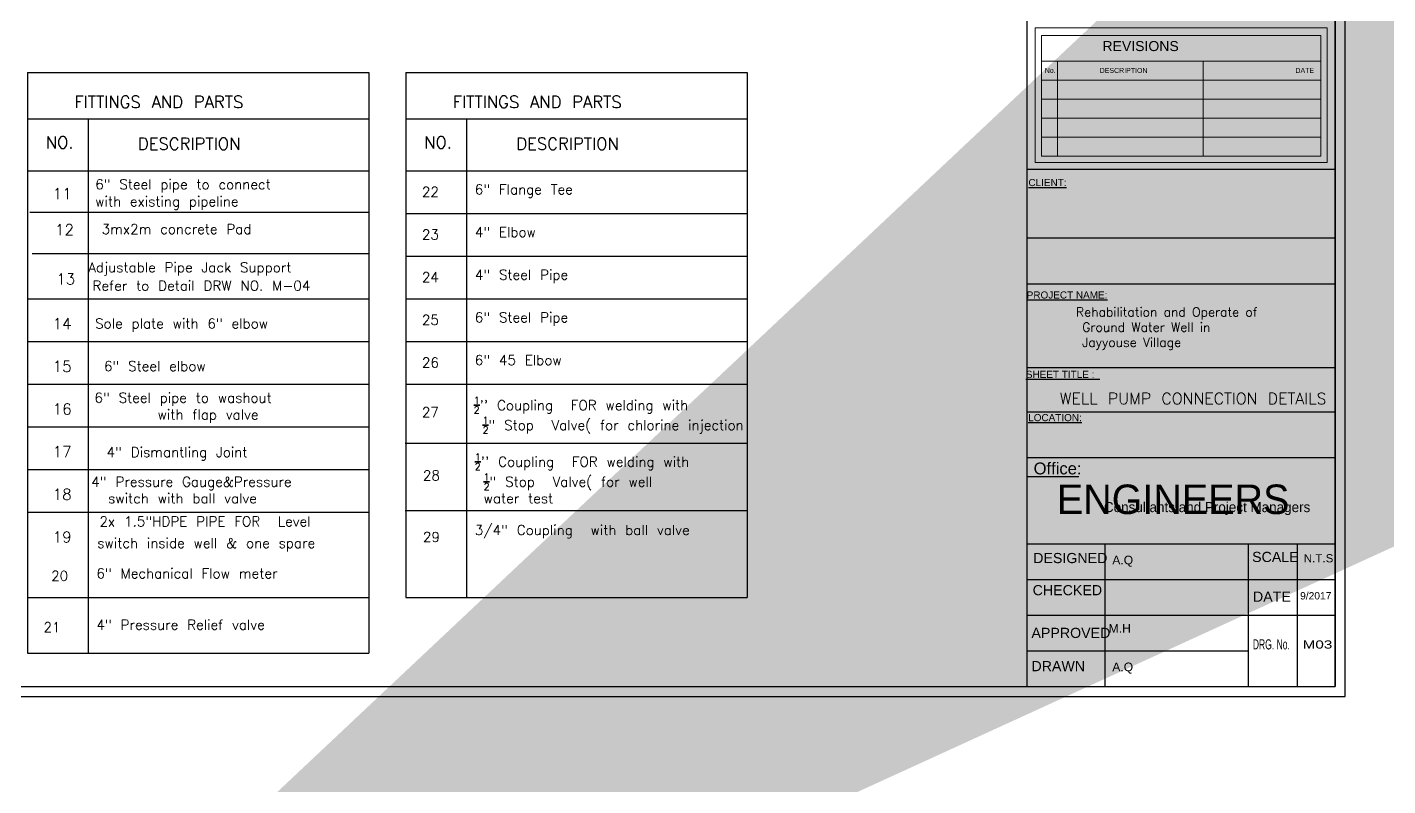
# Model space of a CAD drawing. Header units: inches. Extents: x 191440 to 383551, y 141400 to 284946.
# Drawn here: x 191688.48 to 191728.96, y 141525.45 to 141548.02 of the extents above; entities that cross this region are included whole.
import ezdxf
from ezdxf.enums import TextEntityAlignment as Align

# ---------------------------------------------------------------- set-up
doc = ezdxf.new("R2010")
doc.units = ezdxf.units.IN
doc.header["$MEASUREMENT"] = 0
for name, color, linetype in [('dim-f', 8, 'Continuous'), ('I - Outline', 60, 'Continuous'), ('Sanitary', 6, 'Continuous'), ('VP', 7, 'Continuous')]:
    doc.layers.add(name, color=color, linetype=linetype)
doc.layers.add('WB-SJ3-M-SECTA - P-TW', color=7, linetype='Continuous', lineweight=35)
doc.styles.add('5MM', font='simplex.shx', dxfattribs={"height": 1.25})
doc.styles.add('ROMAND10', font='ROMAND.shx', dxfattribs={"height": 0.2})
doc.styles.add('ROMANS', font='romans', dxfattribs={"height": 1})
doc.styles.get("Standard").update_dxf_attribs({"font": 'txt.shx', "height": 0.2})
doc.styles.add('STYLE7', font='swissi.ttf')
doc.dimstyles.new('osama', dxfattribs={"dimtxt": 50, "dimasz": 45, "dimexe": 0.18, "dimexo": 0.0625, "dimgap": 0.2, "dimtad": 0, "dimdec": 0, "dimzin": 0, "dimdsep": 46, "dimtxsty": 'ROMANS', "dimcen": 0, "dimse1": 1, "dimse2": 1, "dimclrd": 3, "dimclre": 3, "dimclrt": 5, "dimadec": 0, "dimazin": 0, "dimtfac": 0.6, "dimtdec": 0, "dimtmove": 2, "dimatfit": 3, "dimfxl": 1, "dimtolj": 1, "dimtzin": 0, "dimarcsym": 0})

# ---------------------------------------------------------------- blocks, each defined once
blk = doc.blocks.new('engineers')
at = {"layer": 'dim-f', "char_height": 1.25, "attachment_point": 1, "style": '5MM'}
for s, width, insert in [('\\pt0.5;{\\fGill Sans MT|b0|i0|c0|p34;\\H1.08x;\\C30;\\c2254834;ENGINEERS\\P\\ptz;   \\P\\H0.92593x;  }', 116.5, (16.033, 18.44)), ('{\\fGill Sans MT|b0|i0|c0|p34;\\H1.08x;\\C152;\\c12285479; \\H0.34074x;Consultants and Project Managers}', 11.50217, (17.683, 17.64))]:
    blk.add_mtext_dynamic_manual_height_columns(s, width=width, gutter_width=6.25, heights=[0], dxfattribs=dict(at, insert=insert))

msp = doc.modelspace()

# ---------------------------------------------------------------- linework, layer by layer
for p, q in [((191688.48219, 141546.66686), (191698.63886, 141546.66773)), ((191688.48219, 141546.66686), (191688.48219, 141529.4002)), ((191698.63886, 141546.66773), (191698.63886, 141529.4002)), ((191699.74163, 141546.66686), (191709.8983, 141546.66773)), ((191699.74163, 141546.66686), (191699.74163, 141531.0514)), ((191709.8983, 141546.66773), (191709.8983, 141531.05227)), ((191688.48219, 141545.29371), (191698.63886, 141545.29371)), ((191690.28724, 141545.29371), (191690.28724, 141529.4002)), ((191699.74163, 141545.29371), (191709.8983, 141545.29371)), ((191701.54668, 141545.29371), (191701.54668, 141531.0514)), ((191688.48219, 141543.73987), (191698.63886, 141543.73987)), ((191688.55136, 141543.73987), (191698.63886, 141543.73987)), ((191699.74163, 141543.73987), (191709.8983, 141543.73987)), ((191699.74163, 141543.73987), (191709.8983, 141543.73987)), ((191688.55136, 141542.51299), (191698.63886, 141542.51299)), ((191690.28724, 141542.51299), (191690.28724, 141529.4002)), ((191698.63886, 141542.51299), (191698.63886, 141529.4002)), ((191699.74163, 141542.47102), (191709.8983, 141542.47102)), ((191701.54668, 141542.47102), (191701.54668, 141531.0514)), ((191688.62052, 141541.28612), (191698.63886, 141541.28612)), ((191699.74163, 141541.20218), (191709.8983, 141541.20218)), ((191688.48219, 141539.93333), (191698.63886, 141539.93333)), ((191699.74163, 141539.93333), (191709.8983, 141539.93333)), ((191688.48219, 141538.66448), (191698.63886, 141538.66448)), ((191699.74163, 141538.66448), (191709.8983, 141538.66448)), ((191688.48219, 141537.39563), (191698.63886, 141537.39563)), ((191699.74163, 141537.39563), (191709.8983, 141537.39563)), ((191688.48219, 141536.12679), (191698.63886, 141536.12679)), ((191699.7185, 141535.64364), (191709.87517, 141535.64364)), ((191688.48219, 141534.85794), (191698.63886, 141534.85794)), ((191699.72588, 141533.64422), (191709.88255, 141533.64422)), ((191688.48219, 141533.58909), (191698.63886, 141533.58909)), ((191688.48219, 141531.0514), (191698.63886, 141531.0514)), ((191699.74163, 141531.0514), (191709.8983, 141531.0514))]:
    msp.add_line(p, q)
msp.add_lwpolyline([(191727.69337, 141567.60726), (191670.19337, 141567.60726), (191670.19337, 141528.10726), (191727.69337, 141528.10726), (191727.69337, 141567.60726)])
msp.add_lwpolyline([(191727.39337, 141567.30726), (191670.49337, 141567.30726), (191670.49337, 141528.40726), (191727.39337, 141528.40726)], close=True)
at = {"layer": 'I - Outline', "color": 7}
for p, q in [((191718.22978, 141528.40726), (191718.23038, 141567.30713)), ((191727.39337, 141567.30726), (191727.39337, 141528.40726)), ((191727.40016, 141543.77894), (191718.22931, 141543.77881)), ((191727.38366, 141541.74588), (191718.23069, 141541.74575)), ((191718.23008, 141540.38263), (191727.40105, 141540.38275)), ((191718.23008, 141540.38263), (191727.40105, 141540.38275)), ((191727.39336, 141537.8863), (191718.22991, 141537.8864)), ((191718.22965, 141536.57944), (191727.40035, 141536.57957)), ((191727.40053, 141535.20913), (191718.22968, 141535.209)), ((191718.22979, 141532.64535), (191727.40049, 141532.64548)), ((191720.54528, 141532.64539), (191720.54536, 141528.40726)), ((191724.8065, 141532.64542), (191724.80658, 141528.40726)), ((191726.26379, 141532.64546), (191726.26387, 141528.40726)), ((191718.2298, 141531.58637), (191727.4005, 141531.5865)), ((191718.22982, 141530.52739), (191727.40052, 141530.52751)), ((191718.22983, 141529.4684), (191724.80656, 141529.46853))]:
    msp.add_line(p, q, dxfattribs=at)
at = {"layer": 'I - Outline', "color": 8, "lineweight": 0}
for p, q in [((191718.46869, 141547.99695), (191727.16061, 141547.99707)), ((191718.46877, 141543.99253), (191718.46869, 141547.99695)), ((191727.16061, 141547.99707), (191727.16069, 141543.99264)), ((191718.65832, 141547.77294), (191726.97099, 141547.77305)), ((191718.65839, 141544.17657), (191718.65832, 141547.77294)), ((191726.97099, 141547.77305), (191726.97106, 141544.17668)), ((191718.65834, 141547.00204), (191726.97101, 141547.00215)), ((191719.13449, 141547.00205), (191719.13454, 141544.17658)), ((191723.46326, 141547.00213), (191723.46332, 141544.17666)), ((191718.65835, 141546.43694), (191726.97102, 141546.43705)), ((191718.65836, 141545.87185), (191726.97103, 141545.87196)), ((191718.65837, 141545.30676), (191726.97104, 141545.30687)), ((191718.65838, 141544.74166), (191726.97105, 141544.74177)), ((191726.97106, 141544.17668), (191718.65839, 141544.17657)), ((191727.16069, 141543.99264), (191718.46877, 141543.99253))]:
    msp.add_line(p, q, dxfattribs=at)
at = {"layer": 'I - Outline', "color": 4}
msp.add_line((191718.22988, 141534.65035), (191719.76867, 141534.65523), dxfattribs=at)
at = {"layer": 'VP'}
msp.add_line((191688.48219, 141529.4002), (191698.63886, 141529.4002), dxfattribs=at)

# ---------------------------------------------------------------- block references
at = {"layer": 'I - Outline', "xscale": 0.6506395646974747, "yscale": 0.6506395646974747, "zscale": 0.6506395646974747, "rotation": 0.0010941101885149}
msp.add_blockref('engineers', (191708.68204, 141522.41464), dxfattribs=at)

# ---------------------------------------------------------------- texts
at = {"layer": 'I - Outline', "color": 4, "style": 'STYLE7'}
for s, height, p in [('REVISIONS', 0.298334, (191720.47038, 141547.30533)), ('No.', 0.149167, (191718.75256, 141546.65659)), ('DESCRIPTION', 0.149167, (191720.38722, 141546.65471)), ('DATE', 0.149167, (191726.21213, 141546.65491)), ('Office:', 0.352995, (191718.42218, 141534.71534)), ('SCALE', 0.302446, (191724.92241, 141532.1088)), ('DESIGNED', 0.302446, (191718.40932, 141532.07575)), ('CHECKED', 0.302446, (191718.39358, 141531.12042)), ('DATE', 0.302446, (191724.94802, 141530.92727)), ('9/2017', 0.217759, (191726.35088, 141530.99501)), ('APPROVED', 0.302446, (191718.35671, 141529.84963)), ('DRAWN', 0.302446, (191718.35671, 141528.86125))]:
    msp.add_text(s, height=height, rotation=0.001094, dxfattribs=at).set_placement(p)
for s, height, p in [('%%UCLIENT:', 0.211797, (191718.83481, 141543.28928)), ('%%UPROJECT NAME:', 0.2117967, (191719.41677, 141539.9453)), ('%%USHEET TITLE :  ', 0.2117967, (191719.2922, 141537.5847)), ('%%ULOCATION:', 0.2117967, (191719.05721, 141536.29764))]:
    msp.add_text(s, height=height, rotation=0.001094, dxfattribs=at).set_placement(p, align=Align.CENTER)
at = {"layer": 'I - Outline', "color": 8, "lineweight": 0, "style": 'STYLE7'}
for s, p in [('A.Q', (191720.76277, 141532.03932)), ('M.H', (191720.65471, 141530.00374)), ('A.Q', (191720.76283, 141528.86018))]:
    msp.add_text(s, height=0.257433, rotation=0.001094, dxfattribs=at).set_placement(p)
at = {"layer": 'I - Outline', "color": 4, "style": 'STYLE7'}
for s, height, width, p, p2 in [('N.T.S', 0.241957, 1.099588, (191726.45831, 141532.09923), (191727.34064, 141532.09925)), ('DRG. No.', 0.302446, 0.621053, (191724.94348, 141529.50851), (191726.04639, 141529.50853)), ('M03', 0.241957, 1.351658, (191726.42632, 141529.53438), (191727.30865, 141529.53439))]:
    msp.add_text(s, height=height, rotation=0.001094, dxfattribs=dict(at, width=width)).set_placement(p, p2, align=Align.FIT)
at = {"layer": 'VP', "insert": (191719.68178, 141539.67903), "char_height": 0.2703926, "width": 6.5840601, "attachment_point": 1, "style": 'ROMAND10'}
msp.add_mtext('Rehabilitation and Operate of\\P Ground Water Well in\\P Jayyouse Village\\P', dxfattribs=at)
at = {"layer": 'VP', "attachment_point": 8}
for s, insert, char_height in [(' \\PWELL PUMP CONNECTION DETAILS', (191723.16493, 141536.80003), 0.342), ('\\P ', (191916.24086, 141534.11097), 0.4)]:
    msp.add_mtext_dynamic_manual_height_columns(s, width=506.4403967, gutter_width=1, heights=[0], dxfattribs=dict(at, insert=insert, char_height=char_height))
at = {"layer": 'WB-SJ3-M-SECTA - P-TW'}
for s, height, p in [('FITTINGS AND PARTS ', 0.35802, (191689.87869, 141545.61343)), ('FITTINGS AND PARTS ', 0.35802, (191701.13812, 141545.61343)), ('NO.', 0.35802, (191689.02922, 141544.41156)), ('DESCRIPTION ', 0.35802, (191691.76856, 141544.37087)), ('NO.', 0.35802, (191700.28866, 141544.41156)), ('DESCRIPTION ', 0.35802, (191703.028, 141544.37087)), ('6" Steel pipe to connect ', 0.29484, (191690.50061, 141543.1954)), ('6" Flange Tee ', 0.29484, (191701.79588, 141543.0427)), ('11', 0.3276, (191689.23694, 141542.90197)), ('with existing pipeline ', 0.29484, (191690.50061, 141542.68693)), ('22', 0.29484, (191700.22052, 141542.96978)), ('12', 0.3276, (191689.3061, 141541.82754)), ('3mx2m concrete Pad ', 0.29484, (191690.69307, 141541.86281)), ('23', 0.29484, (191700.22052, 141541.70093)), ('4" Elbow', 0.29484, (191701.79588, 141541.77386)), ('Adjustable Pipe Jack Support', 0.29484, (191690.29316, 141540.72515)), ('13', 0.3276, (191689.34231, 141540.36427)), ('24', 0.29484, (191700.22052, 141540.43208)), ('4" Steel Pipe', 0.29484, (191701.79588, 141540.50501)), ('Refer to Detail DRW NO. M-04', 0.29484, (191690.42004, 141540.18062)), ('14', 0.3276, (191689.23694, 141539.03306)), ('Sole plate with 6" elbow ', 0.29484, (191690.49808, 141539.05579)), ('25', 0.29484, (191700.22052, 141539.16324)), ('6" Steel Pipe', 0.29484, (191701.79588, 141539.23616)), ('15', 0.3276, (191689.23694, 141537.76422)), (' 6" Steel elbow ', 0.29484, (191690.49808, 141537.78694)), ('26', 0.29484, (191700.22052, 141537.89347)), ('6" 45 Elbow', 0.29484, (191701.79588, 141537.96639)), (' 6" Steel pipe to washout ', 0.29484, (191690.21702, 141536.84776)), ('16', 0.3276, (191689.23694, 141536.49537)), ('       with flap valve', 0.29484, (191690.35756, 141536.34557)), ('27', 0.29484, (191700.22052, 141536.41686)), ('17', 0.3276, (191689.23694, 141535.22652)), ('4" Dismantling Joint', 0.29484, (191690.83997, 141535.22816)), ('28', 0.29484, (191700.25103, 141534.53725)), ('4" Pressure Gauge&Pressure ', 0.29484, (191690.38478, 141534.34783)), ('18', 0.3276, (191689.23694, 141533.95767)), (' switch with ball valve ', 0.29484, (191690.62124, 141533.85509)), ('2x 1.5"HDPE PIPE FOR  Level ', 0.29484, (191690.6286, 141533.16836)), ('19', 0.3276, (191689.23694, 141532.68883)), ('switch inside well & one spare', 0.29484, (191690.5627, 141532.52331)), ('29', 0.29484, (191700.25103, 141532.70576)), ('20', 0.29484, (191689.18988, 141531.55015)), ('6" Mechanical Flow meter', 0.29484, (191690.53644, 141531.62308)), ('4" Pressure Relief valve', 0.29484, (191690.53644, 141530.0947)), ('21', 0.29484, (191688.96108, 141530.02177))]:
    msp.add_text(s, height=height, dxfattribs=at).set_placement(p)
at = {"layer": 'WB-SJ3-M-SECTA - P-TW', "char_height": 0.29484, "width": 8.8003365, "attachment_point": 4}
for s, insert in [('\\A1;{\\H0.7x;\\S1/2;}\'\' Coupling  FOR welding with \\P {\\H0.7x;\\S1/2;}" Stop  Valve( for chlorine injection ', (191701.76368, 141536.47616)), ('\\A1;{\\H0.7x;\\S1/2;}\'\' Coupling  FOR welding with \\P {\\H0.7x;\\S1/2;}" Stop  Valve( for well\\P water test  ', (191701.79419, 141534.59655)), ('\\A1;3/4" Coupling  with ball valve \\P ', (191701.79419, 141532.76505))]:
    msp.add_mtext(s, dxfattribs=dict(at, insert=insert))

# ---------------------------------------------------------------- leaders
at = {"layer": 'Sanitary', "ltscale": 0.5}
msp.add_leader([(191679.58377, 141509.90401, -678.405), (191680.03208, 141510.20539, -678.405), (191680.49418, 141510.15354, -678.405)], dimstyle='osama', override={"dimasz": 100, "dimgap": 0.09}, dxfattribs=at)

doc.saveas('drawing.dxf')
